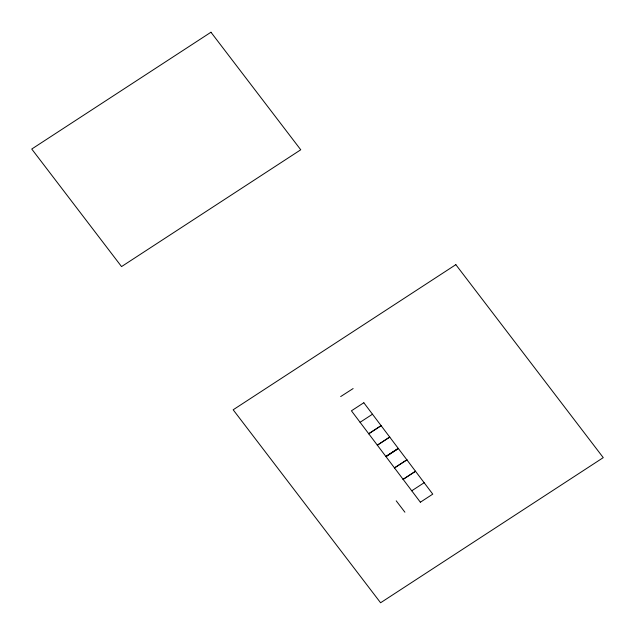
<?xml version="1.0" encoding="UTF-8"?>
<svg xmlns="http://www.w3.org/2000/svg" width="635" height="635" viewBox="0 0 635 635"><rect width="100%" height="100%" fill="white"/><g stroke="black" fill="none" stroke-linecap="round" stroke-linejoin="round"><path stroke-width="0.95" d="M363.823 402.733L351.425 410.813L420.306 502.142M360.085 422.299L372.483 414.218M368.697 433.713L381.095 425.633M368.752 433.784L381.143 425.704M377.309 445.127L389.707 437.047M377.357 445.198L389.755 437.118M385.866 456.478L398.264 448.397M385.921 456.549L398.312 448.469M385.969 456.613L398.367 448.532M406.876 459.819L394.478 467.9L406.924 459.883M403.09 479.314L415.481 471.233M403.138 479.377L415.536 471.297M411.75 490.799L424.148 482.719M420.362 502.214L432.76 494.133L363.871 402.804M340.677 396.573L353.123 388.564M396.216 500.832L404.908 512.207M210.955 32.234L31.75 149.034L121.547 266.589L300.752 149.781L210.955 32.234M455.835 264.66L233.172 409.789L380.587 602.766L603.25 457.637L455.835 264.66"/></g></svg>
